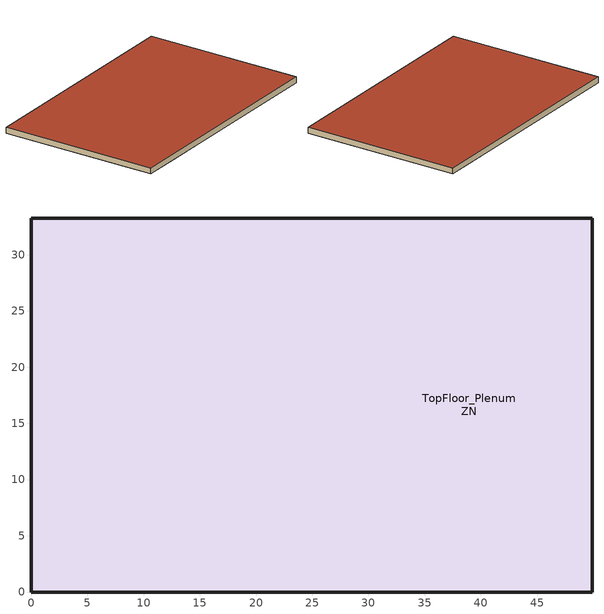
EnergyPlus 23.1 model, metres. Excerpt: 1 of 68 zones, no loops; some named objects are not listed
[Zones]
TopFloor_Plenum ZN
 floor to Restroom_Top ZN (Typical Interior Floor): 23.43,22.23 23.43,11.04 18.1,11.04 18.1,22.23 z10.67
 floor to OpenOffice_Top_3 ZN (Typical Interior Floor): 45.41,33.27 45.41,27.93 12.39,27.93 12.39,33.27 z10.67
 floor to ConfRoom_Top_1 ZN (Typical Interior Floor): 8.07,5.34 8.07,0 0,0 0,5.34 z10.67
 floor to Corridor_Top_1 ZN (Typical Interior Floor): 45.41,16.64 45.41,5.34 4.5,5.34 4.5,16.64 5.72,16.64 5.72,6.56 44.19,6.56 44.19,16.64 z10.67
 floor to Stair_Top_1 ZN (Typical Interior Floor): 18.1,22.23 18.1,11.04 15.35,11.04 15.35,22.23 z10.67
 floor to Dining_Top ZN (Typical Interior Floor): 23.43,26.71 23.43,22.23 18.31,22.23 18.31,26.71 z10.67
 floor to Lobby_Top ZN (Typical Interior Floor): 26.48,26.71 26.48,6.56 23.43,6.56 23.43,26.71 z10.67
 floor to ConfRoom_Top_2 ZN (Typical Interior Floor): 49.91,5.34 49.91,0 41.84,0 41.84,5.34 z10.67
 floor to EnclosedOffice_Top_1 ZN (Typical Interior Floor): 4.5,33.27 4.5,5.34 0,5.34 0,33.27 z10.67
 floor to EnclosedOffice_Top_2 ZN (Typical Interior Floor): 49.91,33.27 49.91,5.34 45.41,5.34 45.41,33.27 z10.67
 floor to Corridor_Top_2 ZN (Typical Interior Floor): 45.41,27.93 45.41,16.64 44.19,16.64 44.19,26.71 5.72,26.71 5.72,16.64 4.5,16.64 4.5,27.93 z10.67
 floor to OpenOffice_Top_2 ZN (Typical Interior Floor): 44.19,26.71 44.19,6.56 33.67,6.56 33.67,26.71 z10.67
 floor to OpenOffice_Top_1 ZN (Typical Interior Floor): 15.35,26.71 15.35,6.56 5.72,6.56 5.72,26.71 z10.67
 floor to EnclosedOffice_Top_3 ZN (Typical Interior Floor): 12.39,33.27 12.39,27.93 4.5,27.93 4.5,33.27 z10.67
 floor to OpenOffice_Top_4 ZN (Typical Interior Floor): 41.84,5.34 41.84,0 8.07,0 8.07,5.34 z10.67
 floor to ActiveStorage_Top_4 ZN (Typical Interior Floor): 18.31,26.71 18.31,22.23 15.35,22.23 15.35,26.71 z10.67
 floor to ActiveStorage_Top_2 ZN (Typical Interior Floor): 33.67,11.04 33.67,6.56 26.48,6.56 26.48,11.04 z10.67
 floor to Mechanical_Top ZN (Typical Interior Floor): 30.93,22.23 30.93,11.04 26.48,11.04 26.48,22.23 z10.67
 floor to ActiveStorage_Top_1 ZN (Typical Interior Floor): 23.43,11.04 23.43,6.56 15.35,6.56 15.35,11.04 z10.67
 floor to ActiveStorage_Top_3 ZN (Typical Interior Floor): 33.67,26.71 33.67,22.23 26.48,22.23 26.48,26.71 z10.67
 floor to Stair_Top_2 ZN (Typical Interior Floor): 33.67,22.23 33.67,11.04 30.93,11.04 30.93,22.23 z10.67
 wall outside (Typical Insulated Steel Framed Exterior Wall R-18.18): 49.91,33.27 0,33.27 0,0 49.91,0 49.91,33.27 z10.67:11.89
 roof outside (Typical IEAD Roof R-31.25): 49.91,0 49.91,33.27 0,33.27 0,0 z11.89
[Building]
-MediumOfficeDetailed-ASHRAE 169-2013-5B created: 2023-06-22 23:55:44 -0700: North Axis {deg}=0; Terrain=City
[Site:Location]
Denver-Aurora-Buckley AFB_CO_USA: Latitude {deg}=39.72; Longitude {deg}=-104.75; Time Zone {hr}=-7; Elevation {m}=1726
[SizingPeriod:DesignDay] Day of Month=21; Dry-Bulb Temperature Range Modifier Type=DefaultMultipliers; Humidity Condition Type=Wetbulb; Barometric Pressure {Pa}=82237; Rain Indicator=No; Snow Indicator=No; Daylight Saving Time Indicator=No; Begin Environment Reset Mode=FullResetAtBeginEnvironment
Name | Month | Day Type | Maximum Dry-Bulb Temperature {C} | Daily Dry-Bulb Temperature Range {deltaC} | Wetbulb or DewPoint at Maximum Dry-Bulb {C} | Wind Speed {m/s} | Wind Direction {deg} | Solar Model Indicator | ASHRAE Clear Sky Optical Depth for Beam Irradiance (taub) | ASHRAE Clear Sky Optical Depth for Diffuse Irradiance (taud) | Sky Clearness
Denver-Aurora-Buckley.AFB_CO_USA Ann Clg .4% Condns DB=>MWB | 7 | SummerDesignDay | 33.9 | 14.8 | 15 | 3.6 | 30 | ASHRAETau | 0.423 | 2.02
Denver-Aurora-Buckley.AFB_CO_USA Ann Htg 99.6% Condns DB | 12 | WinterDesignDay | -17.9 | 0 | -17.9 | 2.5 | 180 | ASHRAEClearSky |  |  | 0
[Site:GroundTemperature:FCfactorMethod]
January Ground Temperature {C}=7.1; February Ground Temperature {C}=3; March Ground Temperature {C}=-1; April Ground Temperature {C}=0.8; May Ground Temperature {C}=-0.2; June Ground Temperature {C}=4.8; July Ground Temperature {C}=6.1; August Ground Temperature {C}=13.7; September Ground Temperature {C}=22.2; October Ground Temperature {C}=22.7; November Ground Temperature {C}=21.7; December Ground Temperature {C}=18.5
[Site:WaterMainsTemperature]
Calculation Method=Correlation; Annual Average Outdoor Air Temperature {C}=9.95; Maximum Difference In Monthly Average Outdoor Air Temperatures {deltaC}=23.7
[Material] Thermal Absorptance=0.9; Solar Absorptance=0.7; Visible Absorptance=0.7
Name | Roughness | Thickness {m} | Conductivity {W/m-K} | Density {kg/m3} | Specific Heat {J/kg-K}
100mm Normalweight concrete floor | MediumSmooth | 0.1016 | 2.31 | 2322 | 832
25mm Stucco | Smooth | 0.0254 | 0.72 | 1856 | 840
5/8 in. Gypsum Board | MediumSmooth | 0.0159 | 0.16 | 800 | 1090
Metal Roof Surface | Smooth | 0.0008 | 45.28 | 7824 | 500
Roof Membrane | VeryRough | 0.0095 | 0.16 | 1121.29 | 1460
Std Wood 6inch | MediumSmooth | 0.15 | 0.12 | 540 | 1210
[Material:NoMass] Thermal Absorptance=0.9; Solar Absorptance=0.7
Name | Roughness | Thermal Resistance {m2-K/W} | Visible Absorptance
CP02 CARPET PAD | VeryRough | 0.21648 | 0.8
Typical Insulation R-16.0 | Smooth | 2.81828 | 0.7
Typical Insulation R-30.13 | Smooth | 5.30668 | 0.7
[Construction]
InteriorFurnishings: Std Wood 6inch
Typical IEAD Roof R-31.25: Roof Membrane, Typical Insulation R-30.13, Metal Roof Surface
Typical Insulated Steel Framed Exterior Wall R-18.18: 25mm Stucco, 5/8 in. Gypsum Board, Typical Insulation R-16.0, 5/8 in. Gypsum Board
Typical Interior Floor: 100mm Normalweight concrete floor, CP02 CARPET PAD
[Space]
TopFloor_Plenum: Zone=TopFloor_Plenum ZN; Space Type=Plenum Space Type
[SpaceList]
Plenum Space Type: MidFloor_Plenum, FirstFloor_Plenum, TopFloor_Plenum
[Zone]
TopFloor_Plenum ZN: Multiplier=1; Part of Total Floor Area=No
[InternalMass]
TopFloor_Plenum Mass: Construction=InteriorFurnishings; Zone or ZoneList=TopFloor_Plenum ZN; Space or SpaceList=TopFloor_Plenum; Surface Area {m2}=3321.48
[ZoneInfiltration:DesignFlowRate]
TopFloor_Plenum Infiltration: Zone or ZoneList or Space or SpaceList=TopFloor_Plenum; Schedule=Always On Discrete; Design Flow Rate Calculation Method=Flow/ExteriorArea; Flow Rate per Exterior Surface Area {m3/s-m2}=6.19944e-05; Constant Term Coefficient=0; Temperature Term Coefficient=0; Velocity Term Coefficient=0.224; Velocity Squared Term Coefficient=0
[Exterior:Lights] Control Option=AstronomicalClock
Name | Schedule | Design Level {W}
NonDimming Exterior Lights Def | OfficeMedium Exterior_lighting_schedule_a | 623.03
Occ Sensing Exterior Lights Def | OfficeMedium Exterior_lighting_schedule_b | 7476.45
[AirLoopHVAC:ReturnPlenum]
Air Loop HVAC Return Plenum 3: Zone=TopFloor_Plenum ZN
[EnergyManagementSystem:ProgramCallingManager]
SYS21ZonePVAV1OptimumStartCallingManager0: BeginTimestepBeforePredictor; SYS21ZonePVAV1OptimumStartProg0
SYS21ZonePVAVOptimumStartCallingManager0: BeginTimestepBeforePredictor; SYS21ZonePVAVOptimumStartProg0
SYS23ZonePVAVOptimumStartCallingManager0: BeginTimestepBeforePredictor; SYS23ZonePVAVOptimumStartProg0
[EnergyManagementSystem:Program]
SYS21ZonePVAV1OptimumStartProg0: IF DaylightSavings==0 && DayOfWeek>1 && Hour==5 && OAT_1<23.9 && OAT_1>1.7; SET SYS21ZonePVAV1ClgSch0 = 29.4; SET SYS21ZonePVAV1HtgSch0 = 15.6; ELSEIF DaylightSavings==0 && DayOfWeek==1 && Hour==7 && OAT_1<23.9 && OAT_1>1.7; SET SYS21ZonePVAV1ClgSch0 = 29.4; SET SYS21ZonePVAV1HtgSch0 = 15.6; ELSEIF DaylightSavings==1 && DayOfWeek>1 && Hour==4 && OAT_1<23.9 && OAT_1>1.7; SET SYS21ZonePVAV1ClgSch0 = 29.4; SET SYS21ZonePVAV1HtgSch0 = 15.6; ELSEIF DaylightSavings==1 && DayOfWeek==1 && Hour==6 && OAT_1<23.9 && OAT_1>1.7; SET SYS21ZonePVAV1ClgSch0 = 29.4; SET SYS21ZonePVAV1HtgSch0 = 15.6; ELSE; SET SYS21ZonePVAV1ClgSch0 = NULL; SET SYS21ZonePVAV1HtgSch0 = NULL; ENDIF
SYS21ZonePVAVOptimumStartProg0: IF DaylightSavings==0 && DayOfWeek>1 && Hour==5 && OAT<23.9 && OAT>1.7; SET SYS21ZonePVAVClgSch0 = 29.4; SET SYS21ZonePVAVHtgSch0 = 15.6; ELSEIF DaylightSavings==0 && DayOfWeek==1 && Hour==7 && OAT<23.9 && OAT>1.7; SET SYS21ZonePVAVClgSch0 = 29.4; SET SYS21ZonePVAVHtgSch0 = 15.6; ELSEIF DaylightSavings==1 && DayOfWeek>1 && Hour==4 && OAT<23.9 && OAT>1.7; SET SYS21ZonePVAVClgSch0 = 29.4; SET SYS21ZonePVAVHtgSch0 = 15.6; ELSEIF DaylightSavings==1 && DayOfWeek==1 && Hour==6 && OAT<23.9 && OAT>1.7; SET SYS21ZonePVAVClgSch0 = 29.4; SET SYS21ZonePVAVHtgSch0 = 15.6; ELSE; SET SYS21ZonePVAVClgSch0 = NULL; SET SYS21ZonePVAVHtgSch0 = NULL; ENDIF
SYS23ZonePVAVOptimumStartProg0: IF DaylightSavings==0 && DayOfWeek>1 && Hour==5 && OAT_2<23.9 && OAT_2>1.7; SET SYS23ZonePVAVClgSch0 = 29.4; SET SYS23ZonePVAVHtgSch0 = 15.6; ELSEIF DaylightSavings==0 && DayOfWeek==1 && Hour==7 && OAT_2<23.9 && OAT_2>1.7; SET SYS23ZonePVAVClgSch0 = 29.4; SET SYS23ZonePVAVHtgSch0 = 15.6; ELSEIF DaylightSavings==1 && DayOfWeek>1 && Hour==4 && OAT_2<23.9 && OAT_2>1.7; SET SYS23ZonePVAVClgSch0 = 29.4; SET SYS23ZonePVAVHtgSch0 = 15.6; ELSEIF DaylightSavings==1 && DayOfWeek==1 && Hour==6 && OAT_2<23.9 && OAT_2>1.7; SET SYS23ZonePVAVClgSch0 = 29.4; SET SYS23ZonePVAVHtgSch0 = 15.6; ELSE; SET SYS23ZonePVAVClgSch0 = NULL; SET SYS23ZonePVAVHtgSch0 = NULL; ENDIF
[AvailabilityManager:Scheduled] Schedule=Always On Discrete
21 Zone PVAV OA System Availability Manager; 21 Zone PVAV 1 OA System Availability Manager; 23 Zone PVAV OA System Availability Manager
[AvailabilityManager:NightCycle] Applicability Schedule=Always On Discrete; Fan Schedule=OfficeMedium HVACOperationSchd; Control Type=CycleOnAny; Thermostat Tolerance {deltaC}=1; Cycling Run Time Control Type=FixedRunTime; Cycling Run Time {s}=1800
Availability Manager Night Cycle 2; Availability Manager Night Cycle 3; Availability Manager Night Cycle 1
[Schedule:Day:Interval]
OfficeMedium Exterior_lighting_schedule_a Default; OfficeMedium Exterior_lighting_schedule_a Summer Design Day; OfficeMedium Exterior_lighting_schedule_a Winter Design Day: No, 06:00, 0, 24:00, 1
OfficeMedium Exterior_lighting_schedule_b Default; OfficeMedium Exterior_lighting_schedule_b Summer Design Day; OfficeMedium Exterior_lighting_schedule_b Winter Design Day: No, 06:00, 0.7, 24:00, 1
OfficeMedium HVACOperationSchd Default: No, 24:00, 0
OfficeMedium HVACOperationSchd SmrDsn|Wkdy Day; OfficeMedium HVACOperationSchd Summer Design Day: No, 06:00, 0, 22:00, 1, 24:00, 0
OfficeMedium HVACOperationSchd Winter Design Day; OfficeMedium HVACOperationSchd WntrDsn|Sat Day: No, 06:00, 0, 18:00, 1, 24:00, 0
[Schedule:Week:Daily]
OfficeMedium Exterior_lighting_schedule_a Week Rule - Jan1-Dec31: OfficeMedium Exterior_lighting_schedule_a Default, OfficeMedium Exterior_lighting_schedule_a Default, OfficeMedium Exterior_lighting_schedule_a Default, OfficeMedium Exterior_lighting_schedule_a Default, OfficeMedium Exterior_lighting_schedule_a Default, OfficeMedium Exterior_lighting_schedule_a Default, OfficeMedium Exterior_lighting_schedule_a Default, OfficeMedium Exterior_lighting_schedule_a Default, OfficeMedium Exterior_lighting_schedule_a Summer Design Day, OfficeMedium Exterior_lighting_schedule_a Winter Design Day, OfficeMedium Exterior_lighting_schedule_a Default, OfficeMedium Exterior_lighting_schedule_a Default
OfficeMedium Exterior_lighting_schedule_b Week Rule - Jan1-Dec31: OfficeMedium Exterior_lighting_schedule_b Default, OfficeMedium Exterior_lighting_schedule_b Default, OfficeMedium Exterior_lighting_schedule_b Default, OfficeMedium Exterior_lighting_schedule_b Default, OfficeMedium Exterior_lighting_schedule_b Default, OfficeMedium Exterior_lighting_schedule_b Default, OfficeMedium Exterior_lighting_schedule_b Default, OfficeMedium Exterior_lighting_schedule_b Default, OfficeMedium Exterior_lighting_schedule_b Summer Design Day, OfficeMedium Exterior_lighting_schedule_b Winter Design Day, OfficeMedium Exterior_lighting_schedule_b Default, OfficeMedium Exterior_lighting_schedule_b Default
OfficeMedium HVACOperationSchd Week Rule - Jan1-Dec31: OfficeMedium HVACOperationSchd Default, OfficeMedium HVACOperationSchd SmrDsn|Wkdy Day, OfficeMedium HVACOperationSchd SmrDsn|Wkdy Day, OfficeMedium HVACOperationSchd SmrDsn|Wkdy Day, OfficeMedium HVACOperationSchd SmrDsn|Wkdy Day, OfficeMedium HVACOperationSchd SmrDsn|Wkdy Day, OfficeMedium HVACOperationSchd WntrDsn|Sat Day, OfficeMedium HVACOperationSchd Default, OfficeMedium HVACOperationSchd Summer Design Day, OfficeMedium HVACOperationSchd Winter Design Day, OfficeMedium HVACOperationSchd Default, OfficeMedium HVACOperationSchd Default
[Schedule:Year]
OfficeMedium Exterior_lighting_schedule_a: OfficeMedium Exterior_lighting_schedule_a Week Rule - Jan1-Dec31, 1, 1, 12, 31
OfficeMedium Exterior_lighting_schedule_b: OfficeMedium Exterior_lighting_schedule_b Week Rule - Jan1-Dec31, 1, 1, 12, 31
OfficeMedium HVACOperationSchd: OfficeMedium HVACOperationSchd Week Rule - Jan1-Dec31, 1, 1, 12, 31
[Schedule:Constant]
Always On Discrete: Hourly Value=1
